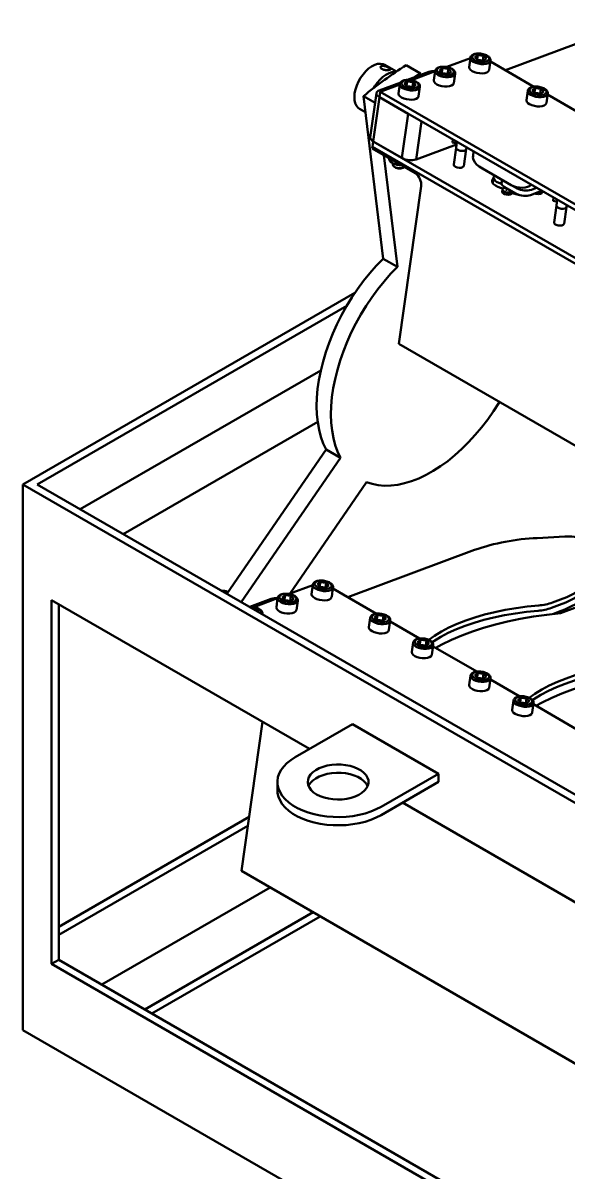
# Model space of a CAD drawing. Header units: millimetres. Extents: x 141 to 982, y 511 to 1105.
# Drawn here: x 549.7 to 639.4, y 649.3 to 838.5 of the extents above; entities that cross this region are included whole.
import ezdxf

# ---------------------------------------------------------------- set-up
doc = ezdxf.new("R2010")
doc.units = ezdxf.units.MM
doc.header["$LTSCALE"] = 0.3
doc.layers.add('粗实线', color=7, linetype='Continuous', lineweight=50)

msp = doc.modelspace()

# ---------------------------------------------------------------- linework, layer by layer
at = {"layer": '粗实线'}
for p, q in [((649.894, 838.463), (629.076, 830.684)), ((623.308, 832.674), (619.414, 831.219)), ((623.316, 832.735), (623.101, 831.204)), ((623.313, 832.693), (623.316, 832.735)), ((624.043, 832.832), (624.53, 833.169)), ((624.51, 832.385), (624.043, 832.832)), ((624.43, 832.461), (624.53, 833.169)), ((625.465, 832.276), (624.51, 832.385)), ((624.53, 833.169), (625.485, 833.06)), ((625.376, 832.286), (625.485, 833.06)), ((625.952, 832.613), (625.465, 832.276)), ((625.485, 833.06), (625.952, 832.613)), ((611.146, 830.473), (609.247, 831.57)), ((612.744, 831.511), (615.101, 830.15)), ((617.505, 830.506), (613.611, 829.051)), ((617.513, 830.567), (617.298, 829.035)), ((617.51, 830.525), (617.513, 830.567)), ((618.24, 830.663), (618.727, 831.001)), ((618.707, 830.217), (618.24, 830.663)), ((618.627, 830.293), (618.727, 831.001)), ((618.727, 831.001), (619.682, 830.891)), ((619.573, 830.117), (619.682, 830.891)), ((620.149, 830.444), (619.662, 830.107)), ((619.682, 830.891), (620.149, 830.444)), ((623.098, 831.162), (623.101, 831.204)), ((626.402, 830.741), (626.617, 832.272)), ((633.766, 827.976), (626.595, 832.116)), ((611.844, 828.682), (608.327, 827.368)), ((612.437, 828.495), (612.924, 828.832)), ((612.824, 828.125), (612.924, 828.832)), ((612.924, 828.832), (613.879, 828.723)), ((616.451, 830.404), (612.947, 829.094)), ((613.77, 827.949), (613.879, 828.723)), ((613.879, 828.723), (614.346, 828.276)), ((615.101, 830.15), (615.13, 829.91)), ((617.295, 828.993), (617.298, 829.035)), ((619.662, 830.107), (618.707, 830.217)), ((620.599, 828.572), (620.814, 830.104)), ((607.855, 826.919), (606.832, 819.627)), ((608.468, 827.129), (608.345, 826.254)), ((611.702, 828.337), (608.468, 827.129)), ((608.468, 827.129), (705.106, 771.341)), ((611.492, 826.825), (611.495, 826.867)), ((611.71, 828.398), (611.495, 826.867)), ((611.707, 828.356), (611.71, 828.398)), ((612.904, 828.048), (612.437, 828.495)), ((613.859, 827.939), (612.904, 828.048)), ((614.346, 828.276), (613.859, 827.939)), ((614.796, 826.404), (615.011, 827.935)), ((632.744, 827.292), (632.53, 825.761)), ((632.741, 827.244), (632.744, 827.292)), ((633.471, 827.385), (633.951, 827.725)), ((633.946, 826.94), (633.471, 827.385)), ((633.853, 827.027), (633.951, 827.725)), ((634.901, 826.834), (633.946, 826.94)), ((633.951, 827.725), (634.906, 827.62)), ((634.797, 826.845), (634.906, 827.62)), ((635.381, 827.174), (634.901, 826.834)), ((634.906, 827.62), (635.381, 827.174)), ((635.831, 825.298), (636.045, 826.829)), ((640.838, 823.893), (636.023, 826.673)), ((605.731, 826.414), (607.63, 825.318)), ((608.937, 799.658), (605.731, 826.414)), ((608.345, 826.254), (607.322, 818.962)), ((608.345, 826.254), (613.059, 823.532)), ((608.345, 826.254), (704.983, 770.466)), ((632.526, 825.712), (632.53, 825.761)), ((605.08, 824.353), (606.045, 823.796)), ((612.036, 816.241), (613.059, 823.532)), ((615.255, 822.265), (614.375, 815.994)), ((620.446, 819.268), (620.378, 818.785)), ((607.158, 817.795), (607.199, 818.087)), ((607.158, 817.795), (614.229, 813.713)), ((607.322, 818.962), (607.199, 818.087)), ((703.516, 762.484), (607.199, 818.087)), ((607.322, 818.962), (612.036, 816.241)), ((607.322, 818.962), (703.96, 763.174)), ((614.375, 815.994), (621.039, 818.484)), ((620.959, 817.918), (620.57, 815.147)), ((621.096, 818.893), (620.959, 817.918)), ((622.221, 814.915), (622.61, 817.686)), ((622.61, 817.686), (622.653, 817.994)), ((623.847, 817.305), (623.743, 816.565)), ((611.294, 798.297), (609.092, 816.679)), ((610.375, 815.938), (610.31, 815.478)), ((610.556, 815.374), (610.529, 815.18)), ((610.645, 814.914), (610.707, 814.851)), ((610.862, 815.236), (610.925, 815.214)), ((612.247, 814.635), (612.324, 814.678)), ((625.289, 814.487), (630.027, 811.785)), ((615.203, 811.574), (611.56, 785.616)), ((627.128, 813.067), (626.992, 812.097)), ((628.52, 812.644), (628.446, 812.114)), ((628.894, 812.431), (629.086, 812.308)), ((629.086, 812.308), (631.014, 811.236)), ((628.587, 811.066), (628.537, 810.71)), ((628.963, 811.433), (630.891, 810.361)), ((633.229, 810.14), (635.024, 810.852)), ((633.352, 811.015), (634.176, 811.342)), ((634.751, 810.672), (634.533, 810.657)), ((635.13, 810.588), (635.157, 810.776)), ((636.997, 809.713), (636.925, 809.203)), ((637.458, 808.393), (637.07, 805.622)), ((637.595, 809.368), (637.458, 808.393)), ((638.72, 805.391), (639.109, 808.161)), ((639.109, 808.161), (639.152, 808.469)), ((608.937, 799.658), (611.294, 798.297)), ((549.694, 762.494), (604.305, 794.02)), ((552.051, 762.494), (602.964, 791.885)), ((691.699, 739.352), (611.56, 785.616)), ((559.123, 758.411), (598.7, 781.259)), ((598.182, 772.794), (566.195, 754.328)), ((583.262, 744.476), (599.559, 768.259)), ((599.559, 768.259), (601.916, 766.899)), ((585.619, 743.116), (601.916, 766.899)), ((672.259, 691.738), (549.694, 762.494)), ((549.694, 762.494), (549.694, 754.328)), ((672.259, 693.099), (552.051, 762.494)), ((606.208, 762.887), (593.609, 744.5)), ((549.694, 754.328), (549.694, 672.674)), ((638.863, 753.903), (634.275, 753.658)), ((623.98, 751.704), (603.161, 743.924)), ((597.393, 745.915), (593.5, 744.46)), ((597.402, 745.976), (597.187, 744.444)), ((597.398, 745.934), (597.402, 745.976)), ((598.128, 746.072), (598.615, 746.41)), ((598.596, 745.625), (598.128, 746.072)), ((598.516, 745.702), (598.615, 746.41)), ((599.551, 745.516), (598.596, 745.625)), ((598.615, 746.41), (599.57, 746.3)), ((599.461, 745.526), (599.57, 746.3)), ((600.038, 745.853), (599.551, 745.516)), ((599.57, 746.3), (600.038, 745.853)), ((600.488, 743.981), (600.703, 745.513)), ((607.851, 741.217), (600.681, 745.356)), ((596.833, 718.95), (554.408, 743.442)), ((554.408, 743.442), (554.408, 683.562)), ((583.446, 744.745), (583.332, 744.81)), ((590.537, 743.644), (587.032, 742.335)), ((591.59, 743.746), (587.696, 742.291)), ((591.599, 743.807), (591.384, 742.276)), ((591.595, 743.765), (591.599, 743.807)), ((592.325, 743.904), (592.812, 744.241)), ((592.793, 743.457), (592.325, 743.904)), ((592.713, 743.534), (592.812, 744.241)), ((593.748, 743.348), (592.793, 743.457)), ((592.812, 744.241), (593.767, 744.132)), ((593.658, 743.358), (593.767, 744.132)), ((594.235, 743.685), (593.748, 743.348)), ((593.767, 744.132), (594.235, 743.685)), ((597.183, 744.402), (597.187, 744.444)), ((636.798, 743.045), (638.122, 743.539)), ((555.586, 684.242), (555.586, 742.761)), ((587.528, 742.013), (587.964, 741.963)), ((587.938, 741.777), (587.964, 741.963)), ((587.964, 741.963), (588.432, 741.517)), ((591.38, 742.234), (591.384, 742.276)), ((594.685, 741.813), (594.9, 743.344)), ((636.675, 742.17), (637.999, 742.664)), ((640.479, 742.179), (638.158, 741.311)), ((588.432, 741.517), (588.412, 741.503)), ((589.097, 741.179), (589.083, 741.116)), ((589.088, 741.113), (589.097, 741.176)), ((606.83, 740.533), (606.615, 739.002)), ((606.826, 740.484), (606.83, 740.533)), ((607.556, 740.626), (608.036, 740.966)), ((608.031, 740.18), (607.556, 740.626)), ((607.938, 740.267), (608.036, 740.966)), ((608.986, 740.074), (608.031, 740.18)), ((608.036, 740.966), (608.991, 740.86)), ((608.882, 740.086), (608.991, 740.86)), ((609.466, 740.415), (608.986, 740.074)), ((608.991, 740.86), (609.466, 740.415)), ((609.916, 738.539), (610.131, 740.07)), ((614.923, 737.134), (610.109, 739.913)), ((637.008, 741.189), (637.835, 741.498)), ((606.611, 738.953), (606.615, 739.002)), ((613.901, 736.451), (613.686, 734.92)), ((613.897, 736.409), (613.901, 736.451)), ((614.627, 736.548), (615.114, 736.885)), ((615.095, 736.101), (614.627, 736.548)), ((615.015, 736.177), (615.114, 736.885)), ((616.05, 735.991), (615.095, 736.101)), ((615.114, 736.885), (616.069, 736.776)), ((615.961, 736.002), (616.069, 736.776)), ((616.537, 736.329), (616.05, 735.991)), ((616.069, 736.776), (616.537, 736.329)), ((616.987, 734.456), (617.202, 735.988)), ((613.683, 734.878), (613.686, 734.92)), ((624.35, 731.692), (617.18, 735.831)), ((623.329, 731.008), (623.114, 729.477)), ((623.325, 730.96), (623.329, 731.008)), ((624.055, 731.101), (624.535, 731.441)), ((624.53, 730.655), (624.055, 731.101)), ((624.437, 730.742), (624.535, 731.441)), ((625.485, 730.55), (624.53, 730.655)), ((624.535, 731.441), (625.49, 731.336)), ((625.382, 730.561), (625.49, 731.336)), ((625.965, 730.89), (625.485, 730.55)), ((625.49, 731.336), (625.965, 730.89)), ((626.415, 729.014), (626.63, 730.545)), ((631.423, 727.609), (626.608, 730.389)), ((623.111, 729.428), (623.114, 729.477)), ((630.4, 726.926), (630.185, 725.395)), ((630.397, 726.884), (630.4, 726.926)), ((631.126, 727.023), (631.613, 727.36)), ((631.594, 726.576), (631.126, 727.023)), ((631.514, 726.652), (631.613, 727.36)), ((632.549, 726.467), (631.594, 726.576)), ((631.613, 727.36), (632.568, 727.251)), ((632.46, 726.477), (632.568, 727.251)), ((633.036, 726.804), (632.549, 726.467)), ((632.568, 727.251), (633.036, 726.804)), ((633.486, 724.932), (633.701, 726.463)), ((630.182, 725.353), (630.185, 725.395)), ((640.849, 722.167), (633.679, 726.307)), ((589.092, 723.419), (585.646, 698.856)), ((603.905, 723.033), (594.477, 717.59)), ((618.048, 714.869), (603.905, 723.033)), ((591.548, 713.508), (591.548, 712.147)), ((605.165, 714.14), (605.001, 714.235)), ((608.619, 709.426), (618.048, 714.869)), ((608.619, 708.065), (618.048, 713.508)), ((618.048, 713.508), (618.048, 714.869)), ((667.545, 678.129), (612.154, 710.106)), ((586.895, 707.759), (555.586, 689.685)), ((555.586, 688.324), (586.687, 706.278)), ((665.784, 652.593), (585.646, 698.856)), ((562.659, 680.159), (590.346, 696.143)), ((597.417, 692.061), (569.73, 676.077)), ((598.596, 691.38), (570.909, 675.397)), ((555.586, 684.242), (554.408, 683.562)), ((554.408, 683.562), (667.545, 618.249)), ((667.545, 619.61), (555.586, 684.242)), ((549.694, 672.674), (602.727, 642.059))]:
    msp.add_line(p, q, dxfattribs=at)
at = {"layer": '粗实线', "flags": 128}
for points in [[(626.618, 832.275), (626.603, 832.209), (626.476, 832.017), (626.238, 831.862), (625.905, 831.754), (625.503, 831.701), (625.061, 831.708), (624.611, 831.774), (624.189, 831.895), (623.824, 832.06), (623.544, 832.258), (623.369, 832.475), (623.313, 832.693)], [(623.592, 832.883), (623.649, 832.68), (623.827, 832.48), (624.108, 832.302), (624.469, 832.161), (624.876, 832.07), (625.294, 832.037), (625.686, 832.065), (626.017, 832.151), (626.257, 832.288), (626.385, 832.464), (626.39, 832.662), (626.271, 832.866), (626.039, 833.058), (625.715, 833.219), (625.326, 833.336), (624.909, 833.399), (624.499, 833.402), (624.134, 833.344), (623.845, 833.231), (623.659, 833.073), (623.592, 832.883)], [(609.247, 831.57), (608.938, 831.702), (608.515, 831.765), (608.053, 831.718), (607.565, 831.564), (607.066, 831.305), (606.57, 830.951), (606.091, 830.511), (605.642, 829.997), (605.238, 829.425), (604.889, 828.81), (604.605, 828.171), (604.395, 827.526)], [(620.815, 830.107), (620.8, 830.041), (620.673, 829.849), (620.435, 829.693), (620.102, 829.585), (619.7, 829.533), (619.257, 829.54), (618.808, 829.606), (618.386, 829.726), (618.021, 829.891), (617.741, 830.09), (617.566, 830.306), (617.51, 830.525)], [(617.789, 830.715), (617.846, 830.511), (618.024, 830.312), (618.305, 830.133), (618.666, 829.992), (619.073, 829.901), (619.491, 829.868), (619.883, 829.896), (620.214, 829.982), (620.454, 830.12), (620.582, 830.295), (620.587, 830.494), (620.468, 830.698), (620.236, 830.889), (619.912, 831.051), (619.523, 831.168), (619.106, 831.231), (618.696, 831.233), (618.331, 831.176), (618.042, 831.063), (617.856, 830.904), (617.789, 830.715)], [(626.402, 830.741), (626.388, 830.678), (626.261, 830.486), (626.023, 830.33), (625.69, 830.222), (625.288, 830.17), (624.846, 830.177), (624.397, 830.243), (623.974, 830.363), (623.609, 830.529), (623.329, 830.727), (623.154, 830.943), (623.098, 831.162)], [(611.028, 830.394), (610.872, 830.404), (610.41, 830.357), (609.922, 830.203), (609.423, 829.945), (608.927, 829.59), (608.448, 829.15), (607.999, 828.636), (607.595, 828.064), (607.418, 827.77)], [(611.986, 828.547), (612.043, 828.343), (612.221, 828.143), (612.502, 827.965), (612.863, 827.824), (613.27, 827.733), (613.688, 827.7), (614.08, 827.728), (614.411, 827.814), (614.651, 827.951), (614.779, 828.127), (614.784, 828.326), (614.665, 828.53), (614.433, 828.721), (614.109, 828.882), (613.72, 829), (613.303, 829.062), (612.893, 829.065), (612.528, 829.007), (612.239, 828.894), (612.053, 828.736), (611.986, 828.547)], [(614.158, 829.547), (614.217, 829.585), (615.101, 830.15)], [(620.599, 828.572), (620.585, 828.509), (620.458, 828.318), (620.22, 828.162), (619.887, 828.054), (619.485, 828.001), (619.043, 828.009), (618.594, 828.075), (618.171, 828.195), (617.806, 828.36), (617.526, 828.558), (617.351, 828.775), (617.295, 828.993)], [(604.395, 827.526), (604.264, 826.894), (604.217, 826.292), (604.255, 825.739), (604.376, 825.249), (604.578, 824.837), (604.854, 824.515), (605.08, 824.353)], [(608.327, 827.368), (608.123, 827.27), (607.973, 827.15), (607.881, 827.012), (607.851, 826.862), (607.886, 826.705), (607.982, 826.547), (608.137, 826.395), (608.345, 826.254)], [(614.796, 826.404), (614.782, 826.341), (614.655, 826.149), (614.417, 825.993), (614.084, 825.885), (613.682, 825.833), (613.24, 825.84), (612.791, 825.906), (612.368, 826.026), (612.003, 826.192), (611.723, 826.39), (611.548, 826.606), (611.492, 826.825)], [(615.012, 827.938), (614.997, 827.872), (614.87, 827.68), (614.632, 827.525), (614.299, 827.417), (613.897, 827.364), (613.454, 827.371), (613.005, 827.437), (612.583, 827.558), (612.218, 827.723), (611.938, 827.921), (611.763, 828.138), (611.707, 828.356)], [(636.044, 826.823), (636.033, 826.773), (635.91, 826.58), (635.675, 826.423), (635.345, 826.313), (634.944, 826.259), (634.503, 826.264), (634.053, 826.329), (633.629, 826.447), (633.262, 826.611), (632.979, 826.809), (632.801, 827.025), (632.741, 827.244)], [(633.02, 827.435), (633.081, 827.231), (633.262, 827.032), (633.546, 826.854), (633.908, 826.715), (634.316, 826.625), (634.734, 826.594), (635.125, 826.623), (635.453, 826.711), (635.69, 826.85), (635.815, 827.026), (635.817, 827.225), (635.694, 827.429), (635.459, 827.62), (635.132, 827.78), (634.743, 827.896), (634.325, 827.957), (633.916, 827.958), (633.552, 827.899), (633.266, 827.784), (633.083, 827.625), (633.02, 827.435)], [(635.831, 825.298), (635.818, 825.241), (635.695, 825.049), (635.46, 824.892), (635.13, 824.782), (634.729, 824.728), (634.288, 824.733), (633.839, 824.797), (633.415, 824.916), (633.047, 825.08), (632.764, 825.278), (632.586, 825.494), (632.526, 825.712)], [(607.322, 818.962), (607.114, 819.103), (606.959, 819.255), (606.862, 819.413), (606.828, 819.57), (606.832, 819.627)], [(621.062, 818.649), (620.909, 818.677), (620.378, 818.785)], [(622.61, 817.686), (622.601, 817.65), (622.488, 817.518), (622.267, 817.43), (621.974, 817.399), (621.651, 817.429), (621.349, 817.515), (621.113, 817.646), (620.979, 817.8), (620.959, 817.918)], [(623.743, 816.565), (623.734, 816.344), (623.816, 815.959), (624.018, 815.572), (624.337, 815.192), (624.764, 814.827), (625.289, 814.487)], [(610.529, 815.18), (610.527, 815.155), (610.582, 814.987), (610.751, 814.826), (611.013, 814.691), (611.335, 814.598), (611.68, 814.558), (612.005, 814.577), (612.272, 814.652), (612.428, 814.753)], [(620.57, 815.147), (620.572, 815.087), (620.662, 814.93), (620.863, 814.788), (621.146, 814.683), (621.467, 814.632), (621.777, 814.641), (622.029, 814.709), (622.184, 814.826), (622.221, 814.915)], [(627.1, 812.87), (627.071, 812.844), (626.918, 812.635), (626.878, 812.403), (626.954, 812.16), (627.142, 811.919), (627.431, 811.694), (627.807, 811.497), (628.248, 811.338), (628.703, 811.23)], [(627.277, 813.353), (627.198, 813.254), (627.124, 813.028), (627.175, 812.787), (627.347, 812.546), (627.63, 812.321), (628.006, 812.125), (628.451, 811.971), (628.453, 811.97)], [(628.963, 811.433), (628.75, 811.572), (628.588, 811.724), (628.484, 811.881), (628.443, 812.038), (628.446, 812.114)], [(630.027, 811.785), (630.423, 811.6), (630.881, 811.459), (631.371, 811.372), (631.864, 811.343), (632.328, 811.374), (632.736, 811.464), (633.06, 811.607), (633.282, 811.794), (633.315, 811.839)], [(628.982, 810.662), (628.745, 810.792), (628.609, 810.946), (628.595, 811.1), (628.706, 811.232), (628.83, 811.293)], [(630.188, 810.478), (630.18, 810.444), (630.069, 810.312), (629.85, 810.223), (629.558, 810.191), (629.235, 810.22), (628.932, 810.305)], [(629.139, 811.317), (629.162, 811.315), (629.177, 811.314)], [(635.1, 810.808), (634.999, 810.744), (634.751, 810.672)], [(637.555, 809.082), (637.458, 809.099), (636.925, 809.203)], [(637.511, 808.221), (637.457, 808.378), (637.458, 808.393)], [(639.109, 808.161), (639.039, 808.035), (638.852, 807.93), (638.579, 807.878), (638.261, 807.887), (637.946, 807.955), (637.683, 808.072), (637.511, 808.221)], [(637.07, 805.622), (637.085, 805.516), (637.209, 805.361), (637.439, 805.228), (637.737, 805.138), (638.06, 805.103), (638.358, 805.13), (638.585, 805.214), (638.707, 805.343), (638.72, 805.391)], [(599.559, 768.259), (599.094, 769.259), (598.71, 770.341), (598.409, 771.499), (598.191, 772.727), (598.059, 774.019), (598.013, 775.368), (598.053, 776.768), (598.179, 778.209), (598.39, 779.686), (598.685, 781.191), (599.063, 782.715), (599.522, 784.251), (600.059, 785.79), (600.671, 787.325), (601.356, 788.847), (602.11, 790.349), (602.928, 791.823), (603.807, 793.261), (604.741, 794.655), (605.727, 795.999), (606.758, 797.285), (607.83, 798.507), (608.937, 799.658)], [(601.916, 766.899), (601.451, 767.898), (601.067, 768.98), (600.766, 770.138), (600.548, 771.367), (600.416, 772.659), (600.37, 774.008), (600.41, 775.407), (600.536, 776.849), (600.747, 778.326), (601.042, 779.83), (601.42, 781.354), (601.879, 782.89), (602.416, 784.429), (603.028, 785.964), (603.713, 787.487), (604.467, 788.989), (605.285, 790.462), (606.164, 791.9), (607.098, 793.295), (608.084, 794.639), (609.115, 795.925), (610.187, 797.146), (611.294, 798.297)], [(628.081, 776.078), (628.032, 775.997), (627.125, 774.58), (626.165, 773.209), (625.156, 771.893), (624.105, 770.637), (623.015, 769.449), (621.893, 768.335), (620.745, 767.301), (619.577, 766.352), (618.394, 765.492), (617.204, 764.727), (616.011, 764.061), (614.824, 763.497), (613.647, 763.037), (612.487, 762.685), (611.349, 762.442), (610.241, 762.309), (609.167, 762.287), (608.133, 762.377), (607.145, 762.577), (606.208, 762.887)], [(638.122, 743.539), (639.166, 743.96), (640.143, 744.415), (641.05, 744.904), (641.884, 745.425), (642.642, 745.976), (643.321, 746.556), (643.92, 747.162), (644.436, 747.792)], [(600.703, 745.516), (600.688, 745.45), (600.562, 745.258), (600.323, 745.102), (599.99, 744.994), (599.588, 744.942), (599.146, 744.949), (598.697, 745.015), (598.274, 745.135), (597.909, 745.3), (597.629, 745.499), (597.454, 745.715), (597.398, 745.934)], [(597.677, 746.124), (597.735, 745.92), (597.912, 745.721), (598.194, 745.542), (598.554, 745.401), (598.962, 745.31), (599.38, 745.277), (599.772, 745.305), (600.102, 745.391), (600.342, 745.528), (600.471, 745.704), (600.476, 745.903), (600.357, 746.107), (600.125, 746.298), (599.8, 746.46), (599.412, 746.577), (598.994, 746.64), (598.585, 746.642), (598.219, 746.585), (597.931, 746.472), (597.744, 746.313), (597.677, 746.124)], [(637.835, 741.498), (638.879, 741.918), (639.856, 742.373), (640.763, 742.862), (641.597, 743.383), (642.355, 743.934), (643.035, 744.514), (643.633, 745.12), (644.149, 745.75)], [(637.999, 742.664), (639.043, 743.085), (640.02, 743.54), (640.927, 744.029), (641.761, 744.55), (642.519, 745.101), (643.198, 745.681), (643.797, 746.287), (644.313, 746.917)], [(594.9, 743.347), (594.885, 743.281), (594.759, 743.089), (594.52, 742.934), (594.187, 742.826), (593.785, 742.773), (593.343, 742.78), (592.894, 742.846), (592.471, 742.967), (592.106, 743.132), (591.826, 743.33), (591.651, 743.547), (591.595, 743.765)], [(591.874, 743.956), (591.932, 743.752), (592.109, 743.552), (592.391, 743.374), (592.751, 743.233), (593.159, 743.142), (593.577, 743.109), (593.969, 743.137), (594.299, 743.223), (594.539, 743.36), (594.668, 743.536), (594.673, 743.734), (594.554, 743.939), (594.322, 744.13), (593.997, 744.291), (593.609, 744.408), (593.191, 744.471), (592.782, 744.474), (592.416, 744.416), (592.128, 744.303), (591.941, 744.145), (591.874, 743.956)], [(600.488, 743.981), (600.473, 743.918), (600.347, 743.727), (600.108, 743.571), (599.775, 743.463), (599.373, 743.41), (598.931, 743.418), (598.482, 743.484), (598.059, 743.604), (597.694, 743.769), (597.414, 743.967), (597.24, 744.184), (597.183, 744.402)], [(588.813, 741.272), (588.865, 741.367), (588.869, 741.566), (588.751, 741.77), (588.519, 741.961), (588.194, 742.123), (587.806, 742.24), (587.388, 742.303), (587.018, 742.308)], [(594.685, 741.813), (594.67, 741.75), (594.544, 741.558), (594.305, 741.402), (593.972, 741.294), (593.57, 741.242), (593.128, 741.249), (592.679, 741.315), (592.256, 741.435), (591.891, 741.601), (591.611, 741.799), (591.437, 742.015), (591.38, 742.234)], [(616.459, 736.901), (617.401, 737.562), (618.547, 738.261), (619.79, 738.917), (621.126, 739.527), (622.55, 740.091), (624.059, 740.605), (625.646, 741.069), (627.308, 741.48), (629.038, 741.838), (630.83, 742.142), (632.68, 742.39), (634.581, 742.581)], [(617.002, 736.502), (617.278, 736.687), (618.424, 737.386), (619.667, 738.042), (621.003, 738.652), (622.427, 739.216), (623.936, 739.73), (625.524, 740.194), (627.185, 740.605), (628.915, 740.963), (630.708, 741.267), (632.557, 741.515), (634.458, 741.706)], [(610.13, 740.063), (610.118, 740.013), (609.995, 739.821), (609.76, 739.664), (609.43, 739.554), (609.029, 739.5), (608.588, 739.505), (608.139, 739.569), (607.715, 739.688), (607.348, 739.852), (607.064, 740.049), (606.886, 740.265), (606.826, 740.484)], [(607.105, 740.676), (607.166, 740.472), (607.347, 740.272), (607.631, 740.095), (607.993, 739.955), (608.402, 739.866), (608.82, 739.834), (609.21, 739.864), (609.539, 739.952), (609.776, 740.09), (609.901, 740.267), (609.902, 740.466), (609.78, 740.67), (609.545, 740.861), (609.218, 741.021), (608.828, 741.137), (608.41, 741.198), (608.001, 741.199), (607.638, 741.139), (607.352, 741.025), (607.169, 740.866), (607.105, 740.676)], [(638.158, 741.311), (635.886, 741.052), (633.67, 740.733), (631.517, 740.354), (629.433, 739.917), (627.421, 739.422), (625.488, 738.872), (623.639, 738.267), (621.878, 737.609), (620.209, 736.899), (618.638, 736.14), (617.606, 735.585)], [(609.916, 738.539), (609.903, 738.482), (609.781, 738.289), (609.545, 738.132), (609.215, 738.023), (608.815, 737.968), (608.373, 737.974), (607.924, 738.038), (607.5, 738.157), (607.133, 738.321), (606.85, 738.518), (606.671, 738.734), (606.611, 738.953)], [(617.202, 735.991), (617.187, 735.925), (617.061, 735.733), (616.822, 735.577), (616.489, 735.469), (616.087, 735.417), (615.645, 735.424), (615.196, 735.49), (614.773, 735.61), (614.408, 735.776), (614.128, 735.974), (613.954, 736.19), (613.897, 736.409)], [(614.176, 736.599), (614.234, 736.396), (614.411, 736.196), (614.693, 736.017), (615.053, 735.876), (615.461, 735.785), (615.879, 735.752), (616.271, 735.78), (616.602, 735.867), (616.842, 736.004), (616.97, 736.179), (616.975, 736.378), (616.856, 736.582), (616.624, 736.773), (616.299, 736.935), (615.911, 737.052), (615.493, 737.115), (615.084, 737.118), (614.718, 737.06), (614.43, 736.947), (614.244, 736.789), (614.176, 736.599)], [(616.987, 734.456), (616.972, 734.394), (616.846, 734.202), (616.607, 734.046), (616.275, 733.938), (615.872, 733.886), (615.43, 733.893), (614.981, 733.959), (614.559, 734.079), (614.194, 734.244), (613.913, 734.443), (613.739, 734.659), (613.683, 734.878)], [(632.958, 727.376), (633.9, 728.037), (635.046, 728.736), (636.289, 729.392), (637.625, 730.002), (639.049, 730.566), (640.558, 731.08), (642.146, 731.544), (643.807, 731.956), (645.537, 732.314), (647.33, 732.617), (649.179, 732.865), (651.08, 733.056)], [(633.501, 726.978), (633.777, 727.162), (634.923, 727.861), (636.166, 728.517), (637.502, 729.127), (638.927, 729.691), (640.435, 730.205), (642.023, 730.669), (643.684, 731.081), (645.414, 731.439), (647.207, 731.742), (649.057, 731.99), (650.957, 732.181)], [(626.629, 730.538), (626.617, 730.488), (626.495, 730.296), (626.259, 730.139), (625.929, 730.029), (625.529, 729.975), (625.087, 729.98), (624.638, 730.044), (624.214, 730.163), (623.847, 730.327), (623.564, 730.525), (623.385, 730.741), (623.325, 730.96)], [(623.604, 731.151), (623.665, 730.947), (623.846, 730.748), (624.13, 730.57), (624.493, 730.43), (624.901, 730.341), (625.319, 730.31), (625.709, 730.339), (626.038, 730.427), (626.275, 730.566), (626.4, 730.742), (626.401, 730.941), (626.279, 731.145), (626.044, 731.336), (625.717, 731.496), (625.327, 731.612), (624.909, 731.673), (624.501, 731.674), (624.137, 731.615), (623.851, 731.5), (623.668, 731.341), (623.604, 731.151)], [(654.657, 731.787), (652.385, 731.527), (650.169, 731.208), (648.017, 730.829), (645.932, 730.392), (643.921, 729.897), (641.988, 729.347), (640.138, 728.742), (638.377, 728.084), (636.708, 727.374), (635.137, 726.615), (634.105, 726.06)], [(626.415, 729.014), (626.403, 728.957), (626.28, 728.765), (626.044, 728.608), (625.714, 728.498), (625.314, 728.444), (624.872, 728.449), (624.423, 728.513), (623.999, 728.632), (623.632, 728.796), (623.349, 728.993), (623.171, 729.209), (623.111, 729.428)], [(633.701, 726.466), (633.686, 726.4), (633.56, 726.208), (633.321, 726.053), (632.989, 725.945), (632.586, 725.892), (632.144, 725.899), (631.695, 725.965), (631.273, 726.086), (630.908, 726.251), (630.627, 726.449), (630.453, 726.666), (630.397, 726.884)], [(630.675, 727.075), (630.733, 726.871), (630.91, 726.671), (631.192, 726.493), (631.552, 726.352), (631.96, 726.261), (632.378, 726.228), (632.77, 726.256), (633.101, 726.342), (633.341, 726.479), (633.469, 726.655), (633.474, 726.853), (633.355, 727.057), (633.123, 727.249), (632.798, 727.41), (632.41, 727.527), (631.993, 727.59), (631.583, 727.593), (631.218, 727.535), (630.929, 727.422), (630.743, 727.264), (630.675, 727.075)], [(633.486, 724.932), (633.472, 724.869), (633.345, 724.677), (633.107, 724.521), (632.774, 724.413), (632.371, 724.361), (631.929, 724.368), (631.48, 724.434), (631.058, 724.554), (630.693, 724.72), (630.413, 724.918), (630.238, 725.134), (630.182, 725.353)], [(594.477, 717.59), (593.754, 717.125), (593.123, 716.617), (592.59, 716.073), (592.162, 715.499), (591.844, 714.901), (591.64, 714.287), (591.552, 713.664), (591.581, 713.039), (591.728, 712.42), (591.989, 711.814), (592.362, 711.227), (592.843, 710.667), (593.426, 710.14), (594.105, 709.653), (594.871, 709.211), (595.714, 708.819), (596.627, 708.483), (597.597, 708.205), (598.613, 707.989), (599.664, 707.839), (600.737, 707.754), (601.819, 707.737), (602.898, 707.788), (603.962, 707.906), (604.997, 708.089), (605.991, 708.336), (606.934, 708.644), (607.813, 709.009), (608.619, 709.426)], [(598.013, 711.467), (598.594, 711.179), (599.244, 710.946), (599.949, 710.773), (600.691, 710.664), (601.453, 710.622), (602.217, 710.647), (602.965, 710.74), (603.681, 710.897), (604.346, 711.116), (604.946, 711.39), (605.466, 711.714), (605.894, 712.081), (606.221, 712.48), (606.438, 712.904), (606.54, 713.342), (606.525, 713.784), (606.394, 714.219), (606.149, 714.638), (605.796, 715.03), (605.344, 715.387), (604.803, 715.699), (604.185, 715.96), (603.506, 716.164), (602.781, 716.305), (602.027, 716.381), (601.261, 716.39), (600.503, 716.331), (599.768, 716.205), (599.076, 716.017), (598.442, 715.77), (597.88, 715.469), (597.404, 715.123), (597.026, 714.739), (596.753, 714.326), (596.593, 713.894), (596.549, 713.453), (596.623, 713.013), (596.811, 712.585), (597.111, 712.178), (597.515, 711.802), (598.013, 711.467)], [(606.407, 712.828), (606.394, 712.858), (606.149, 713.277), (605.796, 713.669), (605.344, 714.026), (604.803, 714.338), (604.185, 714.599), (603.506, 714.803), (602.781, 714.944), (602.027, 715.02), (601.261, 715.029), (600.503, 714.97), (599.768, 714.844), (599.076, 714.656), (598.442, 714.409), (597.88, 714.108), (597.404, 713.762), (597.026, 713.378), (596.753, 712.965), (596.689, 712.828)], [(591.548, 712.147), (591.581, 711.679), (591.728, 711.059), (591.989, 710.453), (592.362, 709.866), (592.843, 709.306), (593.426, 708.779), (594.105, 708.292), (594.871, 707.85), (595.714, 707.458), (596.627, 707.122), (597.597, 706.844), (598.613, 706.628), (599.664, 706.478), (600.737, 706.393), (601.819, 706.376), (602.898, 706.427), (603.962, 706.545), (604.997, 706.728), (605.991, 706.975), (606.934, 707.283), (607.813, 707.648), (608.619, 708.065)]]:
    msp.add_lwpolyline(points, dxfattribs=at)
at = {"layer": '粗实线'}
for centre, radius, start, end in [((647.802, 775.897), 65.741, 122.22688, 129.78755), ((617.264, 827.914), 2.619, 83.97283, 108.07678), ((613.502, 818.935), 3.068, 241.43733, 286.52355), ((611.653, 815.994), 1.483, 230.4042, 293.6202), ((611.965, 818.211), 3.172, 250.87283, 269.41248), ((612.979, 811.853), 2.242, 352.86872, 56.09585), ((629.009, 810.776), 0.476, 187.91303, 260.6903), ((629.285, 810.04), 1.333, 98.18595, 109.94867), ((629.562, 812.042), 1.497, 247.20127, 287.26817), ((629.388, 810.844), 0.535, 117.851, 129.8674), ((628.977, 810.164), 1.093, 76.14241, 86.40913), ((630.197, 810.12), 1.389, 131.73894, 138.79516), ((628.402, 808.935), 2.23, 66.14794, 70.368), ((630.352, 810.057), 1.393, 131.74651, 138.78376), ((632.325, 813.057), 3.053, 241.98824, 287.22259), ((632.448, 813.932), 3.053, 241.98824, 287.22259), ((634.482, 811.978), 1.677, 249.66172, 277.52742), ((634.733, 810.739), 0.424, 265.66919, 339.20067), ((635.616, 718.493), 35.19, 92.18387, 109.30935), ((639.417, 742.358), 11.558, 77.43481, 92.75006), ((582.564, 743.412), 1.595, 61.22343, 97.21665), ((591.349, 741.155), 2.618, 83.97246, 108.07735), ((633.855, 750.121), 8.437, 274.10123, 289.53365), ((633.977, 750.996), 8.436, 274.10121, 289.53367)]:
    msp.add_arc(centre, radius, start, end, dxfattribs=at)
for points, knots in [([(626.612, 832.277), (626.615, 832.289), (626.643, 832.377), (626.596, 832.556), (626.477, 832.776), (626.267, 832.977), (625.976, 833.156), (625.612, 833.301), (625.208, 833.399), (624.791, 833.445), (624.385, 833.437), (624.011, 833.372), (623.704, 833.253), (623.481, 833.087), (623.34, 832.888), (623.32, 832.739), (623.311, 832.671)], [0, 0, 0, 0, 0.01022729, 0.07916188, 0.1473049, 0.22199816, 0.30381131, 0.38654183, 0.46831722, 0.54969697, 0.63134942, 0.71391432, 0.79846218, 0.87377225, 0.94155281, 1, 1, 1, 1]), ([(608.76, 831.4), (608.705, 831.385), (608.593, 831.355), (608.522, 831.248), (608.536, 831.116), (608.643, 830.978), (608.831, 830.857), (609.076, 830.768), (609.353, 830.715), (609.631, 830.697), (609.874, 830.706), (610.053, 830.738), (610.15, 830.789), (610.156, 830.86), (610.071, 830.951), (609.906, 831.061), (609.683, 831.179), (609.427, 831.289), (609.161, 831.374), (608.928, 831.414), (608.811, 831.404), (608.76, 831.4)], [0, 0, 0, 0, 0.0529657, 0.1059071, 0.15949, 0.2135513, 0.2668964, 0.3194448, 0.3723588, 0.4262191, 0.4801544, 0.5331857, 0.5857486, 0.6389619, 0.6929779, 0.746701, 0.7994517, 0.8520841, 0.9056164, 0.9596822, 1, 1, 1, 1]), ([(620.809, 830.109), (620.812, 830.12), (620.84, 830.209), (620.793, 830.388), (620.674, 830.607), (620.464, 830.808), (620.173, 830.987), (619.809, 831.132), (619.405, 831.231), (618.988, 831.277), (618.582, 831.268), (618.208, 831.203), (617.901, 831.084), (617.678, 830.919), (617.537, 830.719), (617.517, 830.571), (617.508, 830.502)], [0, 0, 0, 0, 0.0102271, 0.0791617, 0.1473047, 0.221998, 0.3038113, 0.3865417, 0.4683174, 0.5496971, 0.6313497, 0.7139145, 0.7984625, 0.8737724, 0.9415531, 1, 1, 1, 1]), ([(615.006, 827.94), (615.009, 827.952), (615.036, 828.041), (614.99, 828.22), (614.871, 828.439), (614.661, 828.64), (614.37, 828.819), (614.006, 828.964), (613.602, 829.062), (613.185, 829.108), (612.779, 829.1), (612.405, 829.035), (612.098, 828.916), (611.875, 828.75), (611.734, 828.551), (611.714, 828.403), (611.705, 828.334)], [0, 0, 0, 0, 0.01022741, 0.07916191, 0.14730499, 0.22199818, 0.30381141, 0.38654176, 0.46831716, 0.54969711, 0.63134947, 0.7139144, 0.79846217, 0.87377229, 0.94155265, 1, 1, 1, 1]), ([(636.035, 826.822), (636.041, 826.841), (636.07, 826.938), (636.022, 827.124), (635.897, 827.342), (635.685, 827.542), (635.39, 827.72), (635.023, 827.863), (634.618, 827.959), (634.201, 828.003), (633.796, 827.992), (633.425, 827.925), (633.121, 827.804), (632.9, 827.636), (632.764, 827.434), (632.747, 827.286), (632.739, 827.218)], [0, 0, 0, 0, 0.0168235, 0.0851573, 0.1529943, 0.2275637, 0.3090201, 0.3911702, 0.4723794, 0.5532268, 0.6343681, 0.7164537, 0.8005613, 0.874974, 0.9420962, 1, 1, 1, 1]), ([(610.31, 815.478), (610.209, 815.572), (610.049, 815.721), (609.92, 816.091), (609.872, 816.229)], [0, 0, 0, 0, 0.6283793, 1, 1, 1, 1]), ([(611.918, 815.047), (611.915, 815.047), (611.598, 815.046), (611.034, 815.139), (610.524, 815.378), (610.31, 815.478)], [0, 0, 0, 0, 0.0051147, 0.5834788, 1, 1, 1, 1]), ([(629.272, 811.157), (629.277, 811.162), (629.287, 811.173), (629.288, 811.191), (629.279, 811.207), (629.261, 811.218), (629.245, 811.223), (629.239, 811.225)], [0, 0, 0, 0, 0.213026, 0.4261089, 0.6368883, 0.8466251, 1, 1, 1, 1]), ([(629.561, 811.097), (629.551, 811.101), (629.532, 811.111), (629.498, 811.116), (629.466, 811.115), (629.44, 811.108), (629.429, 811.099), (629.425, 811.096)], [0, 0, 0, 0, 0.2130418, 0.4261429, 0.6369152, 0.846628, 1, 1, 1, 1]), ([(629.643, 811.055), (629.654, 811.02), (629.691, 810.903), (629.84, 810.731), (630.082, 810.536), (630.412, 810.37), (630.798, 810.249), (631.116, 810.185), (631.292, 810.18), (631.331, 810.179)], [0.00561376, 0.00561376, 0.00561376, 0.00561376, 0.07020137, 0.22260656, 0.39428947, 0.58010988, 0.76464254, 0.94702862, 1, 1, 1, 1]), ([(600.697, 745.518), (600.701, 745.529), (600.728, 745.618), (600.682, 745.797), (600.562, 746.016), (600.353, 746.217), (600.061, 746.396), (599.697, 746.541), (599.293, 746.64), (598.876, 746.686), (598.47, 746.677), (598.097, 746.612), (597.79, 746.493), (597.566, 746.328), (597.426, 746.128), (597.406, 745.98), (597.396, 745.911)], [0, 0, 0, 0, 0.0102271, 0.0791618, 0.1473048, 0.221998, 0.3038113, 0.3865417, 0.468317, 0.549697, 0.6313494, 0.7139145, 0.7984624, 0.8737723, 0.9415527, 1, 1, 1, 1]), ([(583.333, 744.581), (583.305, 744.59), (583.189, 744.628), (583.06, 744.65), (582.98, 744.646), (582.969, 744.645)], [0, 0, 0, 0, 0.21416068, 0.89278965, 1, 1, 1, 1]), ([(594.894, 743.349), (594.898, 743.361), (594.925, 743.449), (594.879, 743.629), (594.759, 743.848), (594.55, 744.049), (594.258, 744.228), (593.894, 744.373), (593.49, 744.471), (593.073, 744.517), (592.667, 744.509), (592.294, 744.444), (591.987, 744.325), (591.763, 744.159), (591.623, 743.96), (591.603, 743.812), (591.593, 743.743)], [0, 0, 0, 0, 0.01022712, 0.07916207, 0.14730505, 0.22199829, 0.30381153, 0.38654195, 0.46831745, 0.54969742, 0.63134981, 0.71391451, 0.79846233, 0.87377275, 0.94155312, 1, 1, 1, 1]), ([(589.091, 741.181), (589.095, 741.192), (589.122, 741.281), (589.076, 741.46), (588.956, 741.679), (588.747, 741.88), (588.455, 742.06), (588.091, 742.205), (587.688, 742.302), (587.303, 742.349), (587.072, 742.338), (586.974, 742.333)], [0, 0, 0, 0, 0.0167489, 0.1296427, 0.2412405, 0.363566, 0.4975516, 0.6330392, 0.766963, 0.900239, 1, 1, 1, 1]), ([(610.121, 740.063), (610.126, 740.082), (610.155, 740.178), (610.107, 740.364), (609.983, 740.583), (609.77, 740.783), (609.475, 740.961), (609.109, 741.104), (608.704, 741.2), (608.286, 741.244), (607.881, 741.233), (607.51, 741.165), (607.206, 741.044), (606.986, 740.876), (606.849, 740.675), (606.832, 740.527), (606.824, 740.458)], [0, 0, 0, 0, 0.01682351, 0.08515729, 0.1529943, 0.22756374, 0.30902011, 0.39117012, 0.47237945, 0.55322675, 0.63436819, 0.71645377, 0.80056091, 0.87497386, 0.94209616, 1, 1, 1, 1]), ([(617.196, 735.993), (617.2, 736.004), (617.227, 736.093), (617.181, 736.272), (617.061, 736.492), (616.852, 736.692), (616.56, 736.872), (616.196, 737.017), (615.792, 737.115), (615.375, 737.161), (614.969, 737.152), (614.596, 737.087), (614.289, 736.969), (614.065, 736.803), (613.925, 736.603), (613.905, 736.455), (613.896, 736.387)], [0, 0, 0, 0, 0.01022708, 0.07916305, 0.14730409, 0.22199902, 0.30381205, 0.38654225, 0.46831729, 0.54969707, 0.63134924, 0.71391418, 0.79846178, 0.87377152, 0.94155171, 1, 1, 1, 1]), ([(626.62, 730.538), (626.625, 730.557), (626.654, 730.654), (626.606, 730.839), (626.482, 731.058), (626.269, 731.258), (625.974, 731.436), (625.608, 731.579), (625.203, 731.675), (624.786, 731.719), (624.38, 731.708), (624.009, 731.641), (623.705, 731.519), (623.485, 731.351), (623.349, 731.15), (623.331, 731.002), (623.324, 730.934)], [0, 0, 0, 0, 0.01682351, 0.08515728, 0.1529934, 0.22756283, 0.30901919, 0.3911692, 0.47237936, 0.55322664, 0.63436758, 0.71645342, 0.80056055, 0.87497367, 0.94209558, 1, 1, 1, 1]), ([(633.696, 726.468), (633.699, 726.48), (633.726, 726.568), (633.68, 726.747), (633.56, 726.967), (633.351, 727.168), (633.06, 727.347), (632.696, 727.492), (632.292, 727.59), (631.874, 727.636), (631.468, 727.628), (631.095, 727.563), (630.788, 727.444), (630.564, 727.278), (630.424, 727.079), (630.404, 726.93), (630.395, 726.862)], [0, 0, 0, 0, 0.0102271, 0.0791624, 0.1473044, 0.2219984, 0.3038115, 0.3865418, 0.4683169, 0.5496968, 0.6313495, 0.7139143, 0.798462, 0.8737718, 0.9415517, 1, 1, 1, 1])]:
    msp.add_open_spline(points, degree=3, knots=knots, dxfattribs=at)

doc.saveas('drawing.dxf')
